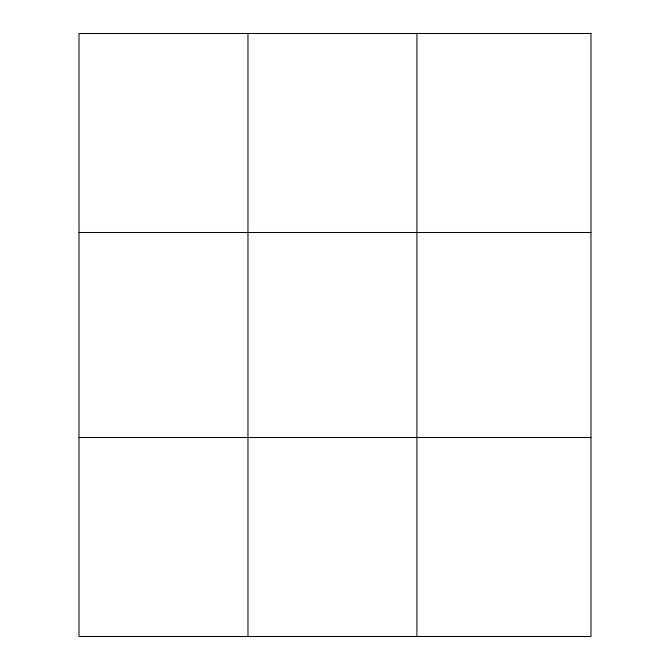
<?xml version="1.0" encoding="UTF-8"?>
<svg xmlns="http://www.w3.org/2000/svg" width="670" height="670" viewBox="0 0 670 670"><rect width="100%" height="100%" fill="white"/><g stroke="black" fill="none" stroke-linecap="round" stroke-linejoin="round"><path stroke-width="1" d="M416.916 636.5L416.916 33.5M79.018 232.49L590.982 232.49M79.018 437.51L590.982 437.51M247.967 33.5L247.967 636.5M590.982 33.5L590.982 636.5L79.018 636.5L79.018 33.5L590.982 33.5"/></g></svg>
